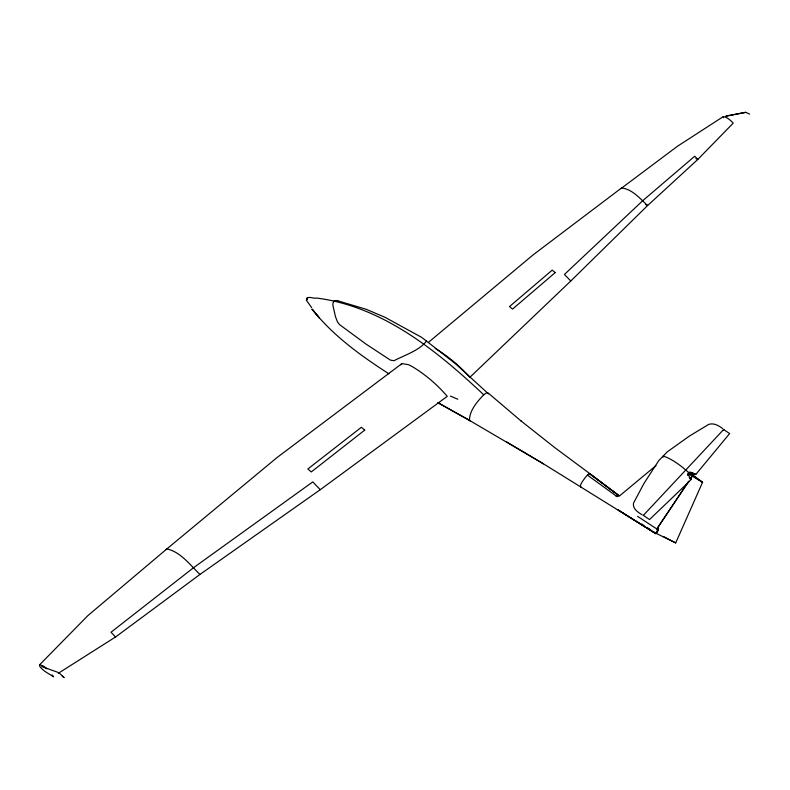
<?xml version="1.0" encoding="UTF-8"?>
<svg xmlns="http://www.w3.org/2000/svg" width="790" height="790" viewBox="0 0 790 790"><rect width="100%" height="100%" fill="white"/><g stroke="black" fill="none" stroke-linecap="round" stroke-linejoin="round"><path stroke-width="1.19" d="M589.804 474.612L589.883 473.684L554.758 447.614L521.054 420.961M39.559 664.854L87.917 615.588L166.236 549.435L277.112 457.489L401.903 363.617L408.509 364.664L412.528 366.777A108.329 77.183 51.1 0 1 447.259 396.343L320.217 489.731L199.959 574.439L115.804 636.819L58.223 673.347M723.393 430.135L723.808 429.345L643.277 515.445M307.113 299.064C307.409 295.332 314.321 299.183 316.444 298.037C382.39 306.332 436.86 350.701 483.717 394.763L486.482 392.828L488.161 393.005L521.449 421.307M166.177 549.652L166.927 548.882C180.713 552.022 190.192 565.067 199.959 574.439M338.535 301.434L336.55 300.526L334.229 300.941L332.965 303.044L332.866 305.266L335.474 316.652L337.458 321.895L339.591 324.651L366.096 344.154L390.477 360.161L394.042 360.684C404.816 355.066 419.372 350.543 426.442 341.122M400.728 364.782L401.903 363.617M620.841 188.662L677.504 146.239L723.275 116.614L725.664 117.157A23.246 18.93 49.8 0 1 733.239 123.122L697.659 159.59L647.622 205.538L570.834 280.954L469.892 377.284A106.364 70.28 48.5 0 0 435.31 348.499M654.89 532.717L675.697 542.918L702.567 482.305L689.443 472.371L687.498 475.037M306.875 299.696C304.891 302.55 309.147 293.179 306.461 300.358L311.625 307.606M689.166 472.904L689.443 472.371M656.549 529.507L688.821 481.15L657.112 528.431M658.297 529.349L655.848 533.694L618.284 510.034L655.848 533.694M688.159 473.309L688.584 472.489L690.825 472.213L695.743 474.523L729.654 433.552L723.719 429.612M657.171 532.085L657.626 531.374M656.48 532.865L658.455 529.744M692.208 476.123L690.183 479.145L693.116 475.146M658.603 528.224L655.828 533.546L543.826 464.066L506.815 442.025M656.767 532.687L656.164 533.477L653.083 531.463M333.41 301.721L335.197 300.427M483.717 394.763C477.209 401.685 469.428 410.533 469.448 420.379L543.481 463.839M428.743 342.11L533.082 254.894L621.533 187.981C632.227 189.017 640.107 198.734 647.622 205.538L645.707 204.62M655.986 465.596L619.617 495.853L616.131 496.318M39.579 664.765L43.035 665.861A36.468 20.787 51.5 0 1 46.886 668.824M723.275 116.614L723.571 117.671M580.927 487.183C578.912 485.208 583.543 480.231 584.956 477.92A8.917 1.58 -55.6 0 1 587.434 475.136A8.917 1.57 -55.6 0 1 589.301 473.625L618.985 495.695M745.721 112.338L725.852 116.15L745.721 112.348L749.611 114.066M690.154 473.487L695.743 474.523L694.598 473.862A6.982 4.493 27.5 0 0 689.245 472.963M337.3 300.664L366.135 309.275L384.789 317.185L421.811 337.449L455.228 363.499L488.506 393.894M450.369 396.057L457.815 399.236M41.732 666.562L57.887 672.339M695.951 158.553L697.827 159.412L694.726 156.242L642.892 200.551L564.425 274.466L570.805 280.983M469.448 420.379L470.159 420.734L438.154 402.781M663.956 536.775L675.697 542.918M437.937 402.801L470.159 420.734M690.183 478.691L691.28 479.323L689.344 481.406L649.518 519.563L643.258 515.278M688.179 473.714L702.567 482.305L688.811 473.042M655.828 528.332L637.579 516.354M641.786 524.056L643.84 525.409M647.948 528.095L651.029 530.11M722.702 428.595C718.752 425.652 713.893 422.699 708.749 424.378L689.591 435.952L667.155 451.949L658.682 460.718L644.038 483.332L633.471 503.2C632.533 508.888 637.935 512.187 642.023 514.754M388.907 373.828C360.813 355.717 332.955 335.671 312.099 309.206L319.239 317.758L312.099 309.206M587.434 475.136L617.267 496.732M618.945 495.676L589.666 473.546L618.856 495.567M59.191 672.971L64.148 677.662L62.232 676.112M320.266 489.701L312.781 481.9L193.412 567.812L111.035 632.227L115.528 636.997M52.12 674.937L53.621 676.803C48.763 673.584 42.798 670.967 39.5 665.99M663.175 457.143L662.929 456.314L663.669 456.156C673.07 459.563 681.187 465.903 688.584 472.489L688.86 475.935L691.28 479.323L690.263 478.523A6.972 4.483 27.5 0 1 689.314 477.516M688.159 475.343A6.972 4.483 27.5 0 1 688.011 474.286M555.212 272.57L512.542 309.107L509.491 306.579L552.23 270.121L555.212 272.57M364.713 430.115L311.28 471.946L307.853 468.993L361.385 427.272L364.713 430.115"/></g></svg>
